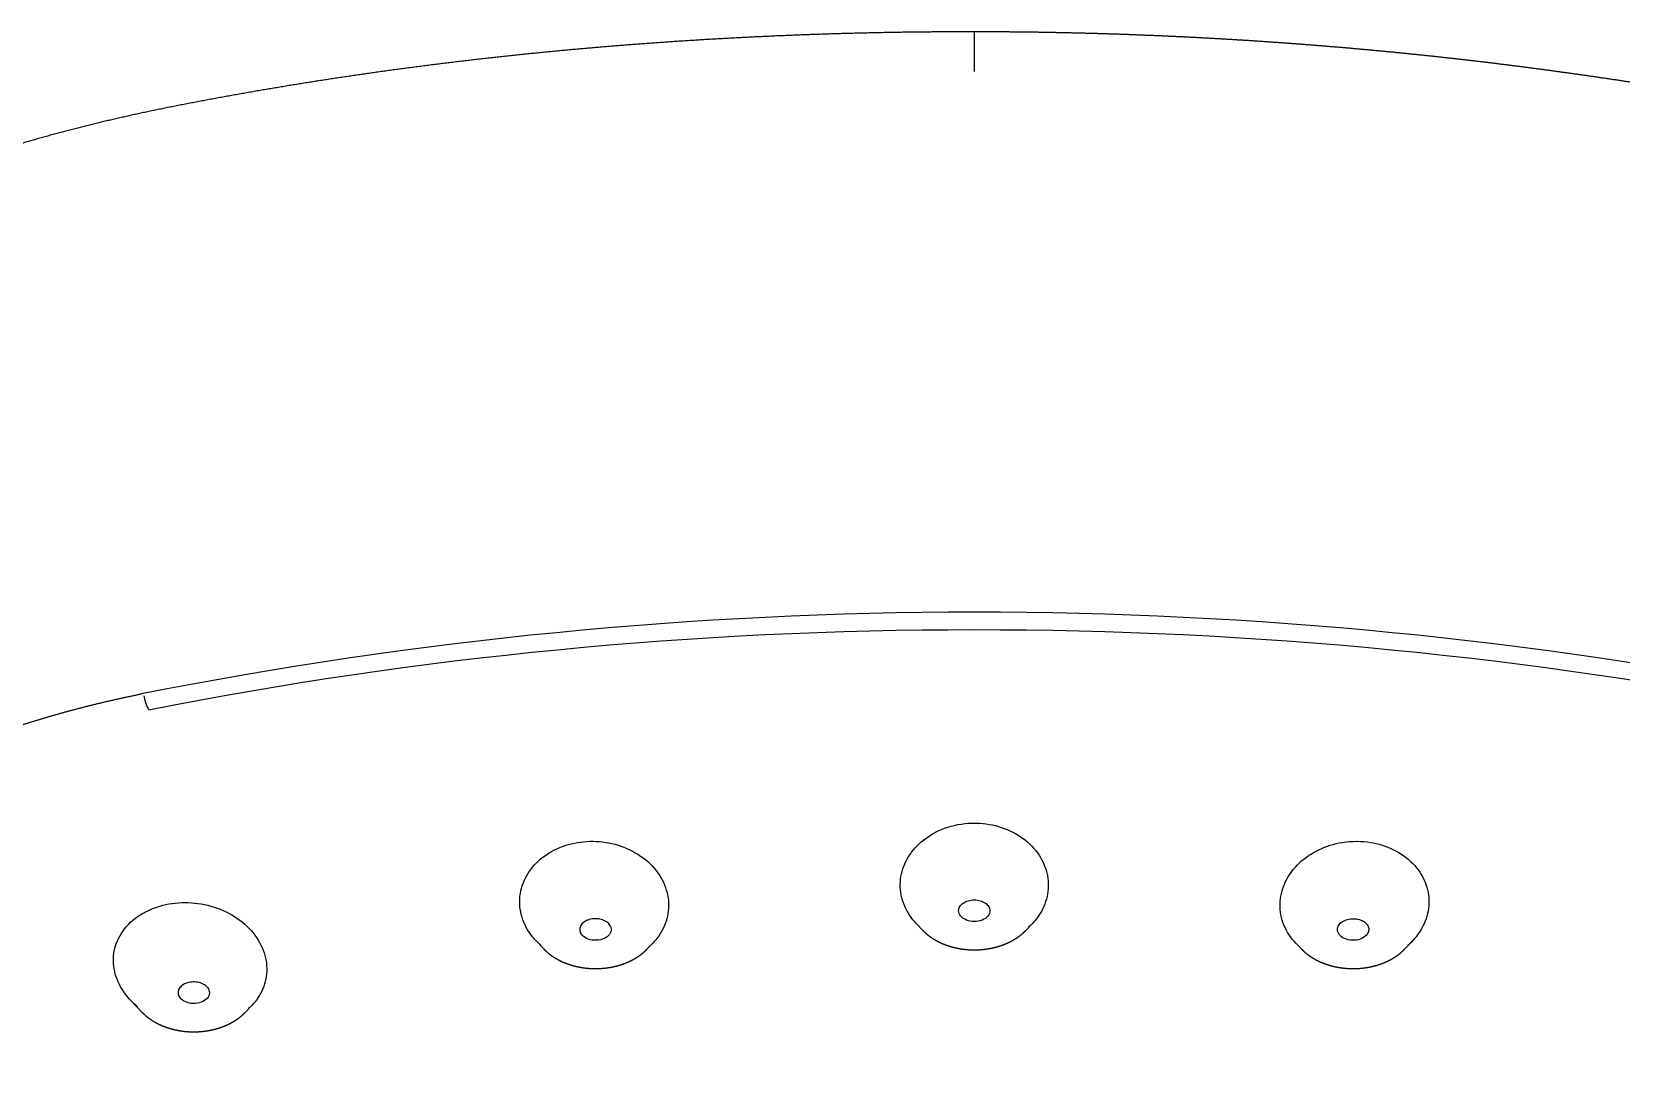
# Model space of a CAD drawing. Header units: millimetres. Extents: x 5066 to 5486, y -1867 to -1273.
# Drawn here: x 5226.14 to 5234.27, y -1572.49 to -1567.1 of the extents above; entities that cross this region are included whole.
import ezdxf

# ---------------------------------------------------------------- set-up
doc = ezdxf.new("R2010")
doc.units = ezdxf.units.MM
doc.header["$LTSCALE"] = 7
doc.header["$MEASUREMENT"] = 0
doc.layers.add('DWG', color=7, linetype='CONTINUOUS')

msp = doc.modelspace()

# ---------------------------------------------------------------- linework, layer by layer
at = {"layer": 'DWG'}
for p, q in [((5230.6941, -1571.6947), (5230.6633, -1571.6626)), ((5231.2234, -1571.6947), (5231.2541, -1571.6626)), ((5228.7571, -1571.7905), (5228.7197, -1571.7514)), ((5229.2864, -1571.7905), (5229.3151, -1571.7605)), ((5232.631, -1571.7904), (5232.6024, -1571.7605)), ((5233.1603, -1571.7904), (5233.1977, -1571.7514)), ((5226.7027, -1572.1136), (5226.6457, -1572.0541)), ((5227.232, -1572.1136), (5227.2643, -1572.0798))]:
    msp.add_line(p, q, dxfattribs=at)
msp.add_arc((5230.9588, -1591.9879), 21.9182, 78.79547, 101.20489, dxfattribs=at)
at = {"layer": 'DWG', "extrusion": (0, 0, -1)}
for centre, major_axis, start_param, end_param in [((5230.9587, -1571.5954), (0.08, 0), 0, 3.141593), ((5229.0218, -1571.6912), (-0.08, 0), 2.827433, 5.969026), ((5232.8957, -1571.6912), (0.08, 0), 0.314159, 3.455752), ((5226.9673, -1572.0143), (-0.08, 0), 2.513274, 5.654867)]:
    msp.add_ellipse(centre, major_axis=major_axis, ratio=0.690882, start_param=start_param, end_param=end_param, dxfattribs=at)
at = {"layer": 'DWG'}
for points, degree, knots in [([(5230.9586, -1567.1031), (5230.8333, -1567.1034), (5230.708, -1567.1043), (5230.5828, -1567.1059), (5230.4575, -1567.1082), (5230.3322, -1567.1111), (5230.207, -1567.1148), (5230.0818, -1567.1191), (5229.9567, -1567.1241), (5229.8316, -1567.1298), (5229.7066, -1567.1362), (5229.5816, -1567.1433), (5229.4568, -1567.1511), (5229.3321, -1567.1596), (5229.2075, -1567.1688), (5229.083, -1567.1787), (5228.9587, -1567.1894), (5228.8342, -1567.2008), (5228.7098, -1567.2129), (5228.5856, -1567.2257), (5228.4614, -1567.2393), (5228.3375, -1567.2537), (5228.2136, -1567.2687), (5228.0899, -1567.2846), (5227.9664, -1567.3011), (5227.8431, -1567.3184), (5227.7199, -1567.3365), (5227.597, -1567.3553), (5227.4743, -1567.3749), (5227.3518, -1567.3953), (5227.2295, -1567.4164), (5227.1075, -1567.4383), (5226.9858, -1567.461), (5226.8643, -1567.4845), (5226.7563, -1567.5064), (5226.6484, -1567.5296), (5226.5408, -1567.5542), (5226.4335, -1567.5801), (5226.3267, -1567.6073), (5226.2203, -1567.6359), (5226.1146, -1567.6659), (5226.0096, -1567.6973), (5225.9054, -1567.7301), (5225.8021, -1567.7643), (5225.6997, -1567.7999), (5225.5984, -1567.837), (5225.4983, -1567.8756), (5225.3994, -1567.9157), (5225.3018, -1567.9572), (5225.2056, -1568.0003), (5225.111, -1568.0448), (5225.0179, -1568.0909), (5224.9265, -1568.1386), (5224.8369, -1568.1878)], 1, [0, 0, 0.626174, 1.252349, 1.878523, 2.504697, 3.130872, 3.757046, 4.38322, 5.009395, 5.635569, 6.261743, 6.887918, 7.514092, 8.140266, 8.766441, 9.392615, 10.018789, 10.646393, 11.273997, 11.901601, 12.529205, 13.156809, 13.784413, 14.412017, 15.039621, 15.667225, 16.294829, 16.922433, 17.550037, 18.177641, 18.805245, 19.43285, 20.060454, 20.688058, 21.247184, 21.80631, 22.365436, 22.924562, 23.483688, 24.042814, 24.60194, 25.161066, 25.720192, 26.279318, 26.838444, 27.39757, 27.956696, 28.515822, 29.074948, 29.634074, 30.1932, 30.752326, 31.311452, 31.870578, 31.870578]), ([(5237.0799, -1568.1874), (5237.0143, -1568.1509), (5236.9479, -1568.1152), (5236.8806, -1568.0803), (5236.8125, -1568.0462), (5236.7435, -1568.0129), (5236.6739, -1567.9804), (5236.6034, -1567.9487), (5236.5323, -1567.9179), (5236.4605, -1567.888), (5236.388, -1567.8588), (5236.3149, -1567.8306), (5236.2412, -1567.8032), (5236.1669, -1567.7767), (5236.0921, -1567.751), (5236.0168, -1567.7263), (5235.941, -1567.7025), (5235.8647, -1567.6796), (5235.788, -1567.6576), (5235.7109, -1567.6365), (5235.6334, -1567.6164), (5235.5523, -1567.5963), (5235.4709, -1567.5768), (5235.3892, -1567.558), (5235.3073, -1567.5398), (5235.2251, -1567.5222), (5235.1428, -1567.5052), (5235.0602, -1567.4887), (5234.9774, -1567.4727), (5234.8945, -1567.4572), (5234.8114, -1567.4422), (5234.7281, -1567.4276), (5234.6447, -1567.4134), (5234.5612, -1567.3996), (5234.4776, -1567.3861), (5234.3939, -1567.373), (5234.3102, -1567.3601), (5234.2264, -1567.3476), (5234.1425, -1567.3352), (5234.0587, -1567.3231), (5233.9057, -1567.3018), (5233.7524, -1567.2815), (5233.5988, -1567.2623), (5233.4448, -1567.2443), (5233.2906, -1567.2273), (5233.1361, -1567.2114), (5232.9814, -1567.1966), (5232.8265, -1567.1829), (5232.6714, -1567.1703), (5232.5161, -1567.1587), (5232.3606, -1567.1483), (5232.205, -1567.1389), (5232.0494, -1567.1306), (5231.8936, -1567.1235), (5231.7378, -1567.1173), (5231.5819, -1567.1123), (5231.426, -1567.1084), (5231.2702, -1567.1055), (5231.1143, -1567.1038), (5230.9586, -1567.1031)], 1, [0, 0, 0.410021, 0.820042, 1.230063, 1.640085, 2.050106, 2.460127, 2.870148, 3.280169, 3.69019, 4.100211, 4.510233, 4.920254, 5.330275, 5.740296, 6.150317, 6.560338, 6.970359, 7.380381, 7.790402, 8.200423, 8.627959, 9.055496, 9.483032, 9.910568, 10.338105, 10.765641, 11.193177, 11.620714, 12.04825, 12.475786, 12.903323, 13.330859, 13.758396, 14.185932, 14.613468, 15.041005, 15.468541, 15.896077, 16.323614, 17.102362, 17.881109, 18.659857, 19.438605, 20.217353, 20.996101, 21.774849, 22.553596, 23.332344, 24.111092, 24.88984, 25.668588, 26.447336, 27.226083, 28.004831, 28.783579, 29.562327, 30.341075, 31.119823, 31.89857, 31.89857]), ([(5226.6999, -1570.4883), (5226.6408, -1570.5004), (5226.5821, -1570.5132), (5226.5236, -1570.5265), (5226.4654, -1570.5404), (5226.4075, -1570.5548), (5226.3499, -1570.5699), (5226.2926, -1570.5855), (5226.2357, -1570.6017), (5226.1791, -1570.6184), (5226.1229, -1570.6357), (5226.067, -1570.6535), (5226.0115, -1570.6719), (5225.9565, -1570.6909), (5225.9018, -1570.7104), (5225.8475, -1570.7304), (5225.7937, -1570.751), (5225.7403, -1570.7721), (5225.6874, -1570.7937), (5225.6349, -1570.8158), (5225.5829, -1570.8385), (5225.5314, -1570.8616), (5225.4804, -1570.8853), (5225.4299, -1570.9095), (5225.3799, -1570.9341), (5225.3304, -1570.9593), (5225.2815, -1570.9849), (5225.2331, -1571.011), (5225.1853, -1571.0376), (5225.138, -1571.0647), (5225.0913, -1571.0922), (5225.0453, -1571.1202), (5224.9998, -1571.1486), (5224.9549, -1571.1775), (5224.9106, -1571.2068), (5224.8669, -1571.2365), (5224.8239, -1571.2666), (5224.7815, -1571.2972), (5224.7398, -1571.3282), (5224.6987, -1571.3596), (5224.6583, -1571.3913), (5224.6186, -1571.4235), (5224.5796, -1571.4561), (5224.5412, -1571.489), (5224.5036, -1571.5223), (5224.4666, -1571.5559), (5224.4304, -1571.59), (5224.3949, -1571.6243), (5224.3601, -1571.659), (5224.3261, -1571.694), (5224.2928, -1571.7294), (5224.2602, -1571.765), (5224.2284, -1571.801), (5224.1974, -1571.8373), (5224.1671, -1571.8738), (5224.1376, -1571.9107), (5224.1089, -1571.9478), (5224.0789, -1571.9881), (5224.0497, -1572.0287), (5224.0215, -1572.0696), (5223.9943, -1572.1107), (5223.9679, -1572.1521), (5223.9425, -1572.1938), (5223.9181, -1572.2358), (5223.8946, -1572.2779), (5223.872, -1572.3204), (5223.8504, -1572.363), (5223.8298, -1572.4058), (5223.8102, -1572.4489), (5223.7915, -1572.4921)], 1, [4.994716, 4.994716, 5.00909, 5.023463, 5.037837, 5.05221, 5.066583, 5.080957, 5.09533, 5.109704, 5.124077, 5.138451, 5.152824, 5.167198, 5.181571, 5.195945, 5.210318, 5.224692, 5.239065, 5.253438, 5.267812, 5.282185, 5.296559, 5.310932, 5.325306, 5.339679, 5.354053, 5.368426, 5.3828, 5.397173, 5.411546, 5.42592, 5.440293, 5.454667, 5.46904, 5.483414, 5.497787, 5.512161, 5.526534, 5.540908, 5.555281, 5.569654, 5.584028, 5.598401, 5.612775, 5.627148, 5.641522, 5.655895, 5.670269, 5.684642, 5.699016, 5.713389, 5.727762, 5.742136, 5.756509, 5.770883, 5.785256, 5.79963, 5.815109, 5.830588, 5.846067, 5.861546, 5.877025, 5.892504, 5.907983, 5.923463, 5.938942, 5.954421, 5.9699, 5.985379, 6.000858, 6.000858]), ([(5230.6808, -1571.6795), (5230.6712, -1571.6708), (5230.6621, -1571.6616), (5230.6538, -1571.6522), (5230.6281, -1571.623), (5230.6084, -1571.5897), (5230.5961, -1571.5551), (5230.5837, -1571.5205), (5230.5785, -1571.4836), (5230.5808, -1571.4476), (5230.5831, -1571.4119), (5230.5928, -1571.376), (5230.6092, -1571.3429), (5230.6254, -1571.3104), (5230.6484, -1571.2796), (5230.6766, -1571.2531), (5230.7044, -1571.2271), (5230.7378, -1571.2046), (5230.7745, -1571.1875), (5230.8161, -1571.168), (5230.8632, -1571.1549), (5230.9107, -1571.1498), (5230.9308, -1571.1477), (5230.9512, -1571.1469), (5230.9714, -1571.1475), (5231.0141, -1571.1487), (5231.0572, -1571.1561), (5231.0968, -1571.1692), (5231.1374, -1571.1825), (5231.1755, -1571.202), (5231.208, -1571.2259), (5231.2411, -1571.2502), (5231.2693, -1571.2796), (5231.2903, -1571.3116), (5231.3113, -1571.3437), (5231.3258, -1571.3792), (5231.3326, -1571.4152), (5231.3393, -1571.4508), (5231.3386, -1571.4877), (5231.3307, -1571.523), (5231.3229, -1571.5576), (5231.308, -1571.5916), (5231.287, -1571.6222), (5231.273, -1571.6427), (5231.256, -1571.662), (5231.2367, -1571.6795)], 3, [0.130115, 0.130115, 0.130115, 0.130115, 0.1480012, 0.1480012, 0.1480012, 0.2031748, 0.2031748, 0.2031748, 0.2585455, 0.2585455, 0.2585455, 0.3133298, 0.3133298, 0.3133298, 0.367095, 0.367095, 0.367095, 0.419889, 0.419889, 0.419889, 0.4801679, 0.4801679, 0.4801679, 0.5052206, 0.5052206, 0.5052206, 0.5587492, 0.5587492, 0.5587492, 0.6134834, 0.6134834, 0.6134834, 0.6691453, 0.6691453, 0.6691453, 0.7249672, 0.7249672, 0.7249672, 0.7800925, 0.7800925, 0.7800925, 0.833961, 0.833961, 0.833961, 0.8698695, 0.8698695, 0.8698695, 0.8698695]), ([(5228.7414, -1571.7721), (5228.726, -1571.7585), (5228.712, -1571.7439), (5228.6997, -1571.7285), (5228.6752, -1571.6979), (5228.6569, -1571.6636), (5228.6461, -1571.6283), (5228.6353, -1571.5933), (5228.6318, -1571.5563), (5228.6357, -1571.5206), (5228.6395, -1571.4853), (5228.6507, -1571.4502), (5228.6685, -1571.4182), (5228.6859, -1571.3867), (5228.7102, -1571.3574), (5228.7394, -1571.3325), (5228.7722, -1571.3046), (5228.8125, -1571.2815), (5228.8561, -1571.2658), (5228.8747, -1571.2591), (5228.8941, -1571.2536), (5228.914, -1571.2495), (5228.955, -1571.2411), (5228.9987, -1571.2385), (5229.0412, -1571.2419), (5229.0845, -1571.2455), (5229.1278, -1571.2554), (5229.1674, -1571.2708), (5229.2077, -1571.2865), (5229.2453, -1571.3084), (5229.277, -1571.3342), (5229.309, -1571.3604), (5229.3358, -1571.3914), (5229.3554, -1571.4246), (5229.3749, -1571.4576), (5229.3877, -1571.4937), (5229.3928, -1571.5299), (5229.3978, -1571.5653), (5229.3957, -1571.6018), (5229.3863, -1571.6364), (5229.3772, -1571.6702), (5229.3611, -1571.703), (5229.339, -1571.7323), (5229.3274, -1571.7478), (5229.314, -1571.7625), (5229.299, -1571.7761)], 3, [0.1742909, 0.1742909, 0.1742909, 0.1742909, 0.2021135, 0.2021135, 0.2021135, 0.2574531, 0.2574531, 0.2574531, 0.3125556, 0.3125556, 0.3125556, 0.3668115, 0.3668115, 0.3668115, 0.419994, 0.419994, 0.419994, 0.4799952, 0.4799952, 0.4799952, 0.5053086, 0.5053086, 0.5053086, 0.5583663, 0.5583663, 0.5583663, 0.6125258, 0.6125258, 0.6125258, 0.6678124, 0.6678124, 0.6678124, 0.7236486, 0.7236486, 0.7236486, 0.779158, 0.779158, 0.779158, 0.833607, 0.833607, 0.833607, 0.8866985, 0.8866985, 0.8866985, 0.9147252, 0.9147252, 0.9147252, 0.9147252]), ([(5232.6185, -1571.7762), (5232.6135, -1571.7717), (5232.6087, -1571.767), (5232.604, -1571.7622), (5232.5771, -1571.7345), (5232.5559, -1571.7024), (5232.5421, -1571.6687), (5232.5281, -1571.6347), (5232.5213, -1571.598), (5232.5221, -1571.5618), (5232.5228, -1571.5257), (5232.5312, -1571.4891), (5232.5464, -1571.455), (5232.5614, -1571.4213), (5232.5835, -1571.3892), (5232.611, -1571.3611), (5232.638, -1571.3336), (5232.671, -1571.3092), (5232.7074, -1571.2902), (5232.7433, -1571.2714), (5232.7835, -1571.2573), (5232.8247, -1571.2491), (5232.8717, -1571.2398), (5232.9217, -1571.2379), (5232.9692, -1571.2439), (5232.9895, -1571.2464), (5233.0096, -1571.2503), (5233.0291, -1571.2556), (5233.07, -1571.2667), (5233.1089, -1571.284), (5233.1424, -1571.3059), (5233.1766, -1571.3282), (5233.2062, -1571.356), (5233.2287, -1571.3866), (5233.2515, -1571.4176), (5233.2677, -1571.4524), (5233.2762, -1571.4881), (5233.2846, -1571.5235), (5233.2856, -1571.5608), (5233.2791, -1571.5968), (5233.2726, -1571.6321), (5233.2588, -1571.6672), (5233.2387, -1571.6992), (5233.2221, -1571.7255), (5233.2008, -1571.7503), (5233.176, -1571.7722)], 3, [0.0851675, 0.0851675, 0.0851675, 0.0851675, 0.0946037, 0.0946037, 0.0946037, 0.1493118, 0.1493118, 0.1493118, 0.2046553, 0.2046553, 0.2046553, 0.2598108, 0.2598108, 0.2598108, 0.3141224, 0.3141224, 0.3141224, 0.3674067, 0.3674067, 0.3674067, 0.4199895, 0.4199895, 0.4199895, 0.4802634, 0.4802634, 0.4802634, 0.5056942, 0.5056942, 0.5056942, 0.5597866, 0.5597866, 0.5597866, 0.6149898, 0.6149898, 0.6149898, 0.6707749, 0.6707749, 0.6707749, 0.7263174, 0.7263174, 0.7263174, 0.7808955, 0.7808955, 0.7808955, 0.8257788, 0.8257788, 0.8257788, 0.8257788]), ([(5226.6802, -1572.086), (5226.6564, -1572.0664), (5226.6353, -1572.0445), (5226.6178, -1572.0213), (5226.594, -1571.9897), (5226.5765, -1571.9548), (5226.5665, -1571.9194), (5226.5567, -1571.8843), (5226.5541, -1571.8478), (5226.5591, -1571.8128), (5226.5641, -1571.7782), (5226.5766, -1571.7441), (5226.5957, -1571.7134), (5226.6168, -1571.6795), (5226.6467, -1571.6486), (5226.6825, -1571.6239), (5226.6989, -1571.6126), (5226.7167, -1571.6024), (5226.7355, -1571.5936), (5226.7723, -1571.5764), (5226.8139, -1571.5642), (5226.8565, -1571.5582), (5226.8997, -1571.552), (5226.9452, -1571.552), (5226.9892, -1571.558), (5227.0338, -1571.5641), (5227.0781, -1571.5766), (5227.1183, -1571.5944), (5227.1589, -1571.6124), (5227.1965, -1571.6362), (5227.228, -1571.6639), (5227.2595, -1571.6916), (5227.2857, -1571.7238), (5227.3044, -1571.7579), (5227.323, -1571.7916), (5227.3349, -1571.828), (5227.3391, -1571.8641), (5227.3431, -1571.8996), (5227.34, -1571.9357), (5227.3297, -1571.9696), (5227.3196, -1572.0028), (5227.3024, -1572.0347), (5227.2794, -1572.0628), (5227.2695, -1572.0749), (5227.2584, -1572.0864), (5227.2463, -1572.0971)], 3, [0.2172414, 0.2172414, 0.2172414, 0.2172414, 0.2573559, 0.2573559, 0.2573559, 0.3120156, 0.3120156, 0.3120156, 0.3662358, 0.3662358, 0.3662358, 0.4198709, 0.4198709, 0.4198709, 0.4793399, 0.4793399, 0.4793399, 0.506206, 0.506206, 0.506206, 0.5594941, 0.5594941, 0.5594941, 0.61334, 0.61334, 0.61334, 0.6679531, 0.6679531, 0.6679531, 0.7231612, 0.7231612, 0.7231612, 0.7783943, 0.7783943, 0.7783943, 0.832946, 0.832946, 0.832946, 0.8863642, 0.8863642, 0.8863642, 0.938691, 0.938691, 0.938691, 0.9611611, 0.9611611, 0.9611611, 0.9611611]), ([(5230.6941, -1571.6947), (5230.7046, -1571.7051), (5230.7159, -1571.715), (5230.7277, -1571.7243), (5230.74, -1571.7331), (5230.7529, -1571.7413), (5230.7663, -1571.749), (5230.7809, -1571.7565), (5230.796, -1571.7633), (5230.8115, -1571.7695), (5230.8274, -1571.775), (5230.8437, -1571.7799), (5230.8602, -1571.7842), (5230.8772, -1571.7877), (5230.8943, -1571.7906), (5230.9117, -1571.7928), (5230.9291, -1571.7944), (5230.9467, -1571.7952), (5230.9642, -1571.7953), (5230.9818, -1571.7948), (5230.9993, -1571.7935), (5231.0166, -1571.7915), (5231.0339, -1571.7889), (5231.0509, -1571.7856), (5231.0677, -1571.7816), (5231.0842, -1571.7769), (5231.1004, -1571.7715), (5231.1162, -1571.7655), (5231.1317, -1571.7588), (5231.1466, -1571.7514), (5231.1611, -1571.7434), (5231.1748, -1571.7349), (5231.1879, -1571.7257), (5231.2004, -1571.716), (5231.2122, -1571.7056), (5231.2234, -1571.6947)], 1, [0.584435, 0.584435, 0.63789, 0.691346, 0.744802, 0.798258, 0.851714, 0.90517, 0.961835, 1.018501, 1.075167, 1.131833, 1.188499, 1.245165, 1.302426, 1.359688, 1.41695, 1.474212, 1.531473, 1.588735, 1.645971, 1.703206, 1.760441, 1.817677, 1.874912, 1.932147, 1.989402, 2.046657, 2.103912, 2.161167, 2.218422, 2.275677, 2.331974, 2.38827, 2.444566, 2.500862, 2.557158, 2.557158]), ([(5228.7571, -1571.7905), (5228.7677, -1571.8009), (5228.7789, -1571.8108), (5228.7907, -1571.8201), (5228.803, -1571.8289), (5228.8159, -1571.8371), (5228.8293, -1571.8448), (5228.8439, -1571.8522), (5228.859, -1571.8591), (5228.8746, -1571.8653), (5228.8905, -1571.8708), (5228.9067, -1571.8757), (5228.9232, -1571.8799), (5228.9402, -1571.8835), (5228.9574, -1571.8864), (5228.9747, -1571.8886), (5228.9922, -1571.8902), (5229.0097, -1571.891), (5229.0273, -1571.8911), (5229.0448, -1571.8905), (5229.0623, -1571.8893), (5229.0797, -1571.8873), (5229.0969, -1571.8847), (5229.1139, -1571.8814), (5229.1307, -1571.8774), (5229.1473, -1571.8727), (5229.1635, -1571.8673), (5229.1793, -1571.8613), (5229.1947, -1571.8546), (5229.2097, -1571.8472), (5229.2241, -1571.8392), (5229.2378, -1571.8307), (5229.2509, -1571.8215), (5229.2634, -1571.8118), (5229.2753, -1571.8014), (5229.2864, -1571.7905)], 1, [0.584435, 0.584435, 0.63789, 0.691346, 0.744802, 0.798258, 0.851714, 0.90517, 0.961835, 1.018501, 1.075167, 1.131833, 1.188499, 1.245165, 1.302426, 1.359688, 1.41695, 1.474212, 1.531473, 1.588735, 1.645971, 1.703206, 1.760441, 1.817677, 1.874912, 1.932147, 1.989402, 2.046657, 2.103912, 2.161167, 2.218422, 2.275677, 2.331974, 2.38827, 2.444566, 2.500862, 2.557158, 2.557158]), ([(5232.631, -1571.7904), (5232.6416, -1571.8009), (5232.6528, -1571.8108), (5232.6646, -1571.8201), (5232.677, -1571.8289), (5232.6899, -1571.8371), (5232.7032, -1571.8447), (5232.7179, -1571.8522), (5232.733, -1571.8591), (5232.7485, -1571.8653), (5232.7644, -1571.8708), (5232.7806, -1571.8757), (5232.7972, -1571.8799), (5232.8141, -1571.8835), (5232.8313, -1571.8864), (5232.8486, -1571.8886), (5232.8661, -1571.8901), (5232.8836, -1571.891), (5232.9012, -1571.8911), (5232.9187, -1571.8905), (5232.9362, -1571.8893), (5232.9536, -1571.8873), (5232.9708, -1571.8847), (5232.9879, -1571.8814), (5233.0047, -1571.8773), (5233.0212, -1571.8727), (5233.0374, -1571.8673), (5233.0532, -1571.8613), (5233.0686, -1571.8546), (5233.0836, -1571.8472), (5233.098, -1571.8392), (5233.1117, -1571.8307), (5233.1248, -1571.8215), (5233.1373, -1571.8118), (5233.1492, -1571.8014), (5233.1603, -1571.7904)], 1, [0.584435, 0.584435, 0.63789, 0.691346, 0.744802, 0.798258, 0.851714, 0.90517, 0.961835, 1.018501, 1.075167, 1.131833, 1.188499, 1.245165, 1.302426, 1.359688, 1.41695, 1.474212, 1.531473, 1.588735, 1.645971, 1.703206, 1.760441, 1.817677, 1.874912, 1.932147, 1.989402, 2.046657, 2.103912, 2.161167, 2.218422, 2.275677, 2.331974, 2.38827, 2.444566, 2.500862, 2.557158, 2.557158]), ([(5226.7027, -1572.1136), (5226.7133, -1572.124), (5226.7245, -1572.1339), (5226.7363, -1572.1432), (5226.7486, -1572.152), (5226.7615, -1572.1602), (5226.7749, -1572.1679), (5226.7895, -1572.1754), (5226.8046, -1572.1822), (5226.8201, -1572.1884), (5226.8361, -1572.194), (5226.8523, -1572.1988), (5226.8688, -1572.2031), (5226.8858, -1572.2066), (5226.9029, -1572.2095), (5226.9203, -1572.2118), (5226.9377, -1572.2133), (5226.9553, -1572.2141), (5226.9728, -1572.2142), (5226.9904, -1572.2137), (5227.0079, -1572.2124), (5227.0253, -1572.2105), (5227.0425, -1572.2078), (5227.0595, -1572.2045), (5227.0763, -1572.2005), (5227.0928, -1572.1958), (5227.109, -1572.1904), (5227.1249, -1572.1844), (5227.1403, -1572.1777), (5227.1552, -1572.1703), (5227.1697, -1572.1623), (5227.1834, -1572.1538), (5227.1965, -1572.1447), (5227.209, -1572.1349), (5227.2208, -1572.1245), (5227.232, -1572.1136)], 1, [0.584435, 0.584435, 0.63789, 0.691346, 0.744802, 0.798258, 0.851714, 0.90517, 0.961835, 1.018501, 1.075167, 1.131833, 1.188499, 1.245165, 1.302426, 1.359688, 1.41695, 1.474212, 1.531473, 1.588735, 1.645971, 1.703206, 1.760441, 1.817677, 1.874912, 1.932147, 1.989402, 2.046657, 2.103912, 2.161167, 2.218422, 2.275677, 2.331974, 2.38827, 2.444566, 2.500862, 2.557158, 2.557158])]:
    msp.add_open_spline(points, degree=degree, knots=knots, dxfattribs=at)
for points in [[(5230.9586, -1567.1058), (5230.9584, -1567.1079), (5230.9582, -1567.1793), (5230.9579, -1567.3067)], [(5226.7385, -1570.569), (5229.4776, -1570.0216), (5232.4398, -1570.0216), (5235.179, -1570.569)], [(5226.7382, -1570.5691), (5226.7268, -1570.548), (5226.717, -1570.5158), (5226.7131, -1570.4969)], [(5230.8787, -1571.5954), (5230.8787, -1571.5882), (5230.8829, -1571.5737), (5230.9007, -1571.5553), (5230.9273, -1571.543), (5230.9587, -1571.5387), (5230.9901, -1571.543), (5231.0168, -1571.5553), (5231.0346, -1571.5737), (5231.0387, -1571.5882), (5231.0387, -1571.5954)], [(5229.0979, -1571.6741), (5229.0946, -1571.6672), (5229.0842, -1571.6544), (5229.059, -1571.6407), (5229.0282, -1571.6347), (5228.9964, -1571.6373), (5228.9685, -1571.6481), (5228.9486, -1571.6654), (5228.9399, -1571.6867), (5228.9424, -1571.7014), (5228.9457, -1571.7083)], [(5232.8196, -1571.6741), (5232.8228, -1571.6672), (5232.8333, -1571.6544), (5232.8584, -1571.6407), (5232.8893, -1571.6346), (5232.9211, -1571.6372), (5232.949, -1571.6481), (5232.9688, -1571.6654), (5232.9775, -1571.6867), (5232.975, -1571.7014), (5232.9718, -1571.7083)], [(5227.0321, -1571.9818), (5227.0259, -1571.976), (5227.0102, -1571.966), (5226.9802, -1571.9583), (5226.9482, -1571.9592), (5226.9191, -1571.9684), (5226.8974, -1571.9847), (5226.8863, -1572.0054), (5226.8875, -1572.0275), (5226.8965, -1572.0409), (5226.9026, -1572.0468)]]:
    msp.add_open_spline(points, degree=3, dxfattribs=at)

doc.saveas('drawing.dxf')
